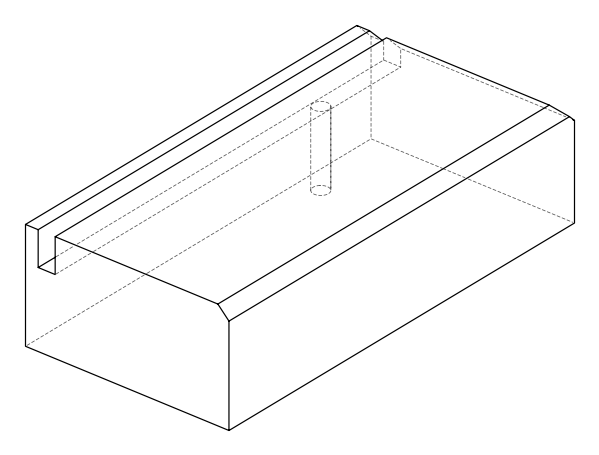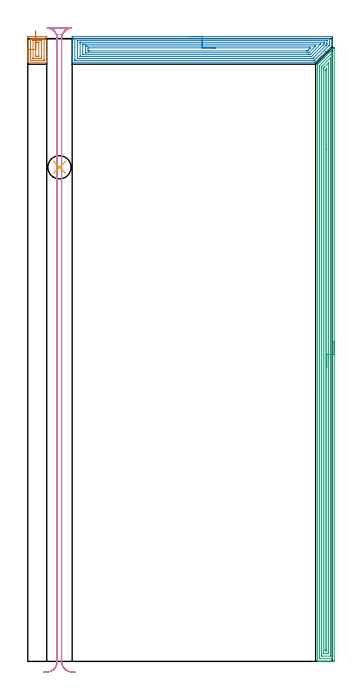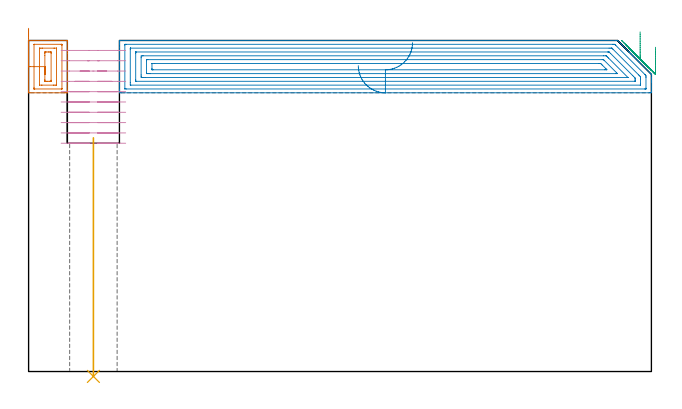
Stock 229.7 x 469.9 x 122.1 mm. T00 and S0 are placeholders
(PLAN: 5 operations, 2 tool changes, 51.3 min)
(1 AREA_MILL | FG_CHAMFER_SURFACE | UGT0205_001 | 1.1 min | 4120 mm3)
(2 AREA_MILL_1 | FG_CHAMFER_SURFACE_1 | UGT0205_001 | 11.12 min | 37946 mm3)
(3 AREA_MILL_2 | FG_CHAMFER_SURFACE_2 | UGT0205_001 | 18.51 min | 35525 mm3)
(4 MILL_RECTANGULAR_SLOT | SLOT_RECTANGULAR | NXT0201_012 | Follow Part, ap 4, ae 75% | 20.19 min | 339099 mm3)
(5 INDEXABLE_INSERT_DRILL_THROUGH_HOLE_FROM_SOLID | STEP1HOLE | NXT0302_006 | 0.36 min | 20193 mm3)
(TOOL UGT0205_001 | Chamfer Mill 20 x 3 x 45 deg. | D20 FL50 Z2)
(TOOL NXT0201_012 | ENDMILL 16mm [2P460-1600-NA 1630] | D16 FL38 Z6)
(TOOL NXT0302_006 | Index. Insert Drill 17.5mm [880-D1750L25-05] | D17.5 PA176 FL88 Z2)
(OP 1 AREA_MILL)
G17 G21 G94 G90
T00 M6
G54
G17 G0 G90 X0. Y461.75 S1061 M3
G43 Z132.1 H0
Z126.588
G94 G1 Y461.161 Z125.945 F250.
Y460.629 Z125.253
Y460.161 Z124.517
Y459.758 Z123.743
Y459.424 Z122.937
Y459.162 Z122.105
Y458.973 Z121.253
Y458.859 Z120.389
Y458.821 Z119.517
Y458.859 Z118.645
Y458.973 Z117.78
Y459.162 Z116.929
Y459.424 Z116.097
Y459.758 Z115.291
Y460.161 Z114.517
Y460.63 Z113.781
Y461.161 Z113.089
Y461.75 Z112.446
Y470.607 Z103.589
X0.004 Y470.981 Z103.215
X0.009 Y471.391 Z102.805
X0.092 Y471.394 Z102.803
X0.509 Y471.4 Z102.8
X13.369
X13.791 Y471.399 Z102.801
X14.208 Y471.394 Z102.803
X14.291 Y471.391 Z102.805
X14.296 Y470.981 Z103.215
X14.3 Y470.476 Z103.72
Y456.922 Z117.272
Y456.166 Z118.032
Y456.036 Z118.162
X14.299 Y452.222 Z121.976
X14.29 Y452.105 Z122.093
X14.234 Y452.1 Z122.1
X0.066
X0.01 Y452.105 Z122.093
X0. Y452.224 Z121.974
Y456.166 Z118.032
Y456.915 Z117.279
Y461.75 Z112.446
X0.509 Y461.752 Z112.448
X2. Y461.75 Z112.45
Y469.5 Z104.7
X2.004 Y469.778 Z104.422
X2.01 Y469.962 Z104.238
X2.013 Y469.98 Z104.22
X2.017 Y469.982 Z104.218
X2.039 Y469.984 Z104.216
X2.087 Y469.985 Z104.215
X2.28 Y469.986 Z104.214
X12.138
X12.228 Y469.984 Z104.216
X12.272 Y469.981 Z104.219
X12.288 Y469.979 Z104.221
X12.291 Y469.969 Z104.231
X12.296 Y469.928 Z104.272
X12.299 Y469.825 Z104.375
X12.3 Y454. Z120.2
X12.296 Y453.722 Z120.478
X12.29 Y453.538 Z120.662
X12.287 Y453.52 Z120.68
X12.283 Y453.518 Z120.682
X12.26 Y453.516 Z120.684
X12.213 Y453.515 Z120.685
X12.02 Y453.514 Z120.686
X2.162
X2.072 Y453.516 Z120.684
X2.028 Y453.519 Z120.681
X2.012 Y453.521 Z120.679
X2.009 Y453.531 Z120.669
X2.004 Y453.572 Z120.628
X2.001 Y453.675 Z120.525
X2. Y461.75 Z112.45
X4.
Y468.393 Z105.807
X4.003 Y468.444 Z105.756
X4.01 Y468.544 Z105.656
X4.016 Y468.566 Z105.634
X4.024 Y468.568 Z105.632
X4.051 Y468.569 Z105.631
X4.707 Y468.571 Z105.629
X4.936 Y468.572 Z105.628
X9.134
X9.364 Y468.571 Z105.629
X10.021 Y468.57 Z105.63
X10.249 Y468.567 Z105.634
X10.278 Y468.565 Z105.635
X10.29 Y468.558 Z105.642
X10.294 Y468.494 Z105.706
X10.299 Y468.394 Z105.806
X10.3 Y455.106 Z119.094
X10.297 Y455.056 Z119.144
X10.29 Y454.956 Z119.244
X10.284 Y454.934 Z119.266
X10.276 Y454.932 Z119.268
X10.249 Y454.931 Z119.269
X9.593 Y454.929 Z119.271
X9.364 Y454.928 Z119.272
X5.166
X4.936 Y454.929 Z119.271
X4.279 Y454.93 Z119.27
X4.051 Y454.933 Z119.267
X4.022 Y454.935 Z119.265
X4.01 Y454.942 Z119.258
X4.006 Y455.006 Z119.194
X4.001 Y455.106 Z119.094
X4. Y461.75 Z112.45
X6.
X6.001 Y466.585 Z107.615
X6.004 Y466.936 Z107.264
X6.008 Y467.111 Z107.089
X6.01 Y467.149 Z107.051
X6.05 Y467.152 Z107.048
X6.134 Y467.155 Z107.045
X6.707 Y467.157 Z107.043
X7.017
X7.593
X7.904 Y467.156 Z107.044
X8.248 Y467.152 Z107.048
X8.281 Y467.151 Z107.049
X8.29 Y467.109 Z107.091
X8.294 Y466.994 Z107.206
X8.299 Y466.763 Z107.437
Y456.915 Z117.285
X8.296 Y456.564 Z117.636
X8.292 Y456.389 Z117.811
X8.29 Y456.351 Z117.849
X8.25 Y456.348 Z117.852
X8.166 Y456.345 Z117.855
X7.593 Y456.343 Z117.857
X7.283
X6.707
X6.134 Y456.345 Z117.855
X6.05 Y456.348 Z117.852
X6.01 Y456.351 Z117.849
X6.008 Y456.389 Z117.811
X6.004 Y456.564 Z117.636
X6.001 Y456.915 Z117.285
X6. Y457.617 Z116.583
Y461.75 Z112.45
Y462.393 Z111.861
Y463.085 Z111.33
Y463.821 Z110.861
Y464.595 Z110.458
Y465.401 Z110.124
Y466.233 Z109.862
Y467.085 Z109.673
Y467.949 Z109.559
Y468.821 Z109.521
Y469.693 Z109.559
Y470.557 Z109.673
Y471.409 Z109.862
Y472.241 Z110.124
Y473.047 Z110.458
Y473.821 Z110.861
Y474.557 Z111.33
Y475.249 Z111.861
Y475.892 Z112.45
G0 Z132.1
M5
M2
(OP 2 AREA_MILL_1)
G17 G21 G94 G90
T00 M6
G54
G17 G0 G90 X121.6 Y471.4 S1061 M3
G43 Z132.1 H0
Z112.8
G94 G1 X121.638 Z111.928 F250.
X121.752 Z111.064
X121.941 Z110.212
X122.203 Z109.38
X122.537 Z108.574
X122.94 Z107.8
X123.408 Z107.064
X123.94 Z106.372
X124.529 Z105.729
X125.172 Z105.14
X125.864 Z104.608
X126.6 Z104.14
X127.374 Z103.737
X128.18 Z103.403
X129.012 Z103.141
X129.864 Z102.952
X130.728 Z102.838
X131.6 Z102.8
X229.07 Y471.399 Z102.801
X229.492 Y471.396 Z102.802
X229.69 Y471.392 Z102.805
X229.7 Y470.981 Z103.216
Y467.464 Z106.73
Y466.945 Z107.252
Y466.585 Z107.611
Y466.066 Z108.13
Y465.706 Z108.488
X229.699 Y464.632 Z109.566
X229.697 Y464.607 Z109.59
X229.694 Y464.6 Z109.598
X229.666 Y464.565 Z109.633
X229.489 Y464.387 Z109.809
X229.368 Y464.267 Z109.931
X229.116 Y464.016 Z110.184
X225.239 Y460.138 Z114.059
X225.195 Y460.094 Z114.105
X224.993 Y459.892 Z114.307
X224.946 Y459.845 Z114.352
X224.897 Y459.796 Z114.403
X224.705 Y459.604 Z114.595
X224.653 Y459.552 Z114.645
X224.599 Y459.498 Z114.7
X223.965 Y458.865 Z115.335
X223.775 Y458.673 Z115.523
X223.128 Y458.028 Z116.172
X222.896 Y457.794 Z116.402
X222.292 Y457.192 Z117.008
X222.214 Y457.114 Z117.085
X222.016 Y456.915 Z117.281
X221.455 Y456.355 Z117.845
X221.367 Y456.266 Z117.933
X221.137 Y456.036 Z118.16
X220.618 Y455.518 Z118.682
X220.258 Y455.156 Z119.04
X219.781 Y454.681 Z119.519
X219.379 Y454.277 Z119.919
X219.233 Y454.133 Z120.066
X218.944 Y453.844 Z120.356
X218.5 Y453.398 Z120.799
X218.004 Y452.904 Z121.296
X217.62 Y452.519 Z121.678
X217.445 Y452.345 Z121.855
X217.385 Y452.286 Z121.913
X217.195 Y452.101 Z122.086
X216.551 Y452.1 Z122.1
X33.683
X33.51 Y452.102 Z122.089
X33.502 Y452.27 Z121.923
X33.5 Y452.443 Z121.757
Y452.678 Z121.521
Y453.398 Z120.797
Y454.637 Z119.56
Y456.036 Z118.16
Y470.362 Z103.836
X33.505 Y470.981 Z103.217
X33.51 Y471.392 Z102.805
X33.708 Y471.396 Z102.802
X34.13 Y471.4 Z102.8
X131.6
Y469.986 Z104.214
X227.281 Y469.985 Z104.215
X227.401 Y469.984 Z104.216
X227.648 Y469.979 Z104.221
X227.691 Y469.969 Z104.231
X227.695 Y469.936 Z104.264
X227.697 Y469.901 Z104.299
X227.7 Y469.691 Z104.509
X227.699 Y465.706 Z108.494
X227.696 Y465.298 Z108.902
X227.69 Y465.063 Z109.137
X227.471 Y464.827 Z109.373
X227.379 Y464.731 Z109.469
X227.281 Y464.631 Z109.569
X216.551 Y453.901 Z120.299
X216.294 Y453.651 Z120.549
X216.199 Y453.561 Z120.639
X216.138 Y453.521 Z120.679
X215.538 Y453.514 Z120.686
X35.919 Y453.515 Z120.685
X35.799 Y453.516 Z120.684
X35.552 Y453.521 Z120.679
X35.509 Y453.531 Z120.669
X35.505 Y453.564 Z120.636
X35.503 Y453.599 Z120.601
X35.5 Y453.809 Z120.391
X35.501 Y469.771 Z104.429
X35.505 Y469.881 Z104.319
X35.51 Y469.953 Z104.247
X35.515 Y469.979 Z104.221
X36.037 Y469.986 Z104.214
X131.6
Y468.572 Z105.628
X225.57 Y468.571 Z105.629
X225.632 Y468.57 Z105.63
X225.672 Y468.567 Z105.633
X225.688 Y468.565 Z105.635
X225.69 Y468.546 Z105.654
X225.697 Y468.344 Z105.856
X225.699 Y468.14 Z106.06
X225.7 Y466.382 Z107.818
X225.695 Y465.706 Z108.494
X225.694 Y465.509 Z108.691
X225.493 Y465.296 Z108.904
X225.258 Y465.058 Z109.142
X225.028 Y464.827 Z109.373
X215.505 Y455.305 Z118.895
X215.355 Y455.156 Z119.044
X215.155 Y454.964 Z119.236
X215.126 Y454.937 Z119.263
X215.071 Y454.933 Z119.267
X214.992 Y454.93 Z119.27
X214.762 Y454.929 Z119.271
X214.1 Y454.928 Z119.272
X37.63 Y454.929 Z119.271
X37.568 Y454.93 Z119.27
X37.528 Y454.933 Z119.267
X37.512 Y454.935 Z119.265
X37.51 Y454.954 Z119.246
X37.503 Y455.156 Z119.044
X37.501 Y455.359 Z118.841
X37.5 Y467.668 Z106.532
X37.503 Y468.344 Z105.856
X37.507 Y468.54 Z105.66
X37.513 Y468.565 Z105.635
X37.534 Y468.567 Z105.633
X37.591 Y468.569 Z105.631
X37.707 Y468.571 Z105.629
X131.6 Y468.572 Z105.628
Y467.157 Z107.043
X223.552
X223.635 Y467.155 Z107.045
X223.673 Y467.153 Z107.047
X223.69 Y467.151 Z107.049
X223.692 Y467.13 Z107.07
X223.696 Y467.022 Z107.178
X223.7 Y466.59 Z107.61
X223.69 Y466.148 Z108.052
X223.679 Y465.94 Z108.26
X223.577 Y465.832 Z108.368
X223.455 Y465.706 Z108.494
X223.136 Y465.385 Z108.815
X222.81 Y465.059 Z109.141
X214.666 Y456.915 Z117.285
X214.267 Y456.523 Z117.677
X214.129 Y456.39 Z117.81
X214.081 Y456.35 Z117.85
X214.013 Y456.347 Z117.853
X213.868 Y456.345 Z117.855
X213.555 Y456.343 Z117.857
X39.648
X39.565 Y456.345 Z117.855
X39.527 Y456.347 Z117.853
X39.51 Y456.349 Z117.851
X39.508 Y456.37 Z117.83
X39.504 Y456.478 Z117.722
X39.5 Y456.91 Z117.29
Y466.581 Z107.619
X39.506 Y467.023 Z107.177
X39.51 Y467.131 Z107.069
X39.512 Y467.151 Z107.049
X39.544 Y467.153 Z107.047
X39.614 Y467.155 Z107.045
X39.808 Y467.157 Z107.043
X131.6
Y465.743 Z108.457
X221. Y465.742 Z108.458
X221.022 Y465.74 Z108.46
X221.025 Y465.738 Z108.462
Y465.732 Z108.468
X221.022 Y465.721 Z108.479
X213.868 Y458.566 Z115.634
X213.476 Y458.179 Z116.021
X213.084 Y457.794 Z116.406
X213.044 Y457.763 Z116.437
X213.009 Y457.76 Z116.44
X212.974 Y457.759 Z116.441
X212.117 Y457.757 Z116.443
X42.178 Y457.758 Z116.442
X42.142 Y457.759 Z116.441
X41.51 Y457.794 Z116.406
X41.501 Y458.459 Z115.741
Y464.827 Z109.373
X41.504 Y465.49 Z108.71
X41.51 Y465.706 Z108.494
X42.143 Y465.741 Z108.459
X42.178 Y465.742 Z108.458
X43.035 Y465.743 Z108.457
X131.6
Y464.329 Z109.871
X216.551 Y464.328 Z109.872
X217.061 Y464.325 Z109.875
X217.108 Y464.322 Z109.878
X217.155 Y464.314 Z109.886
X217.115 Y464.272 Z109.928
X216.799 Y463.948 Z110.252
X212.404 Y459.552 Z114.648
X212.242 Y459.392 Z114.808
X212.08 Y459.235 Z114.965
X212.011 Y459.178 Z115.022
X211.953 Y459.176 Z115.024
X211.826 Y459.173 Z115.027
X211.573 Y459.171 Z115.029
X43.967 Y459.172 Z115.028
X43.579 Y459.174 Z115.026
X43.529 Y459.176 Z115.024
X43.51 Y459.179 Z115.021
X43.508 Y459.196 Z115.004
X43.503 Y459.277 Z114.923
X43.501 Y459.399 Z114.801
X43.5 Y459.552 Z114.648
X43.501 Y463.948 Z110.252
X43.503 Y464.177 Z110.023
X43.507 Y464.291 Z109.909
X43.51 Y464.316 Z109.884
X43.527 Y464.322 Z109.878
X43.583 Y464.325 Z109.875
X43.967 Y464.328 Z109.872
X44.473 Y464.329 Z109.871
X44.861
X131.6
Y462.915 Z111.285
X212.502 Y462.914 Z111.286
X212.974 Y462.912 Z111.288
X213.137 Y462.908 Z111.292
X213.292 Y462.9 Z111.3
X213.222 Y462.825 Z111.375
X213.136 Y462.735 Z111.465
X212.974 Y462.571 Z111.629
X212.782 Y462.379 Z111.821
X211.713 Y461.31 Z112.89
X211.451 Y461.049 Z113.151
X211.185 Y460.785 Z113.415
X211.002 Y460.611 Z113.589
X210.978 Y460.592 Z113.608
X210.936 Y460.59 Z113.61
X210.844 Y460.587 Z113.613
X210.66 Y460.586 Z113.614
X210.291 Y460.585 Z113.615
X46.492 Y460.586 Z113.614
X45.755 Y460.589 Z113.611
X45.591 Y460.592 Z113.608
X45.509 Y460.599 Z113.601
X45.507 Y460.62 Z113.58
X45.502 Y460.68 Z113.52
X45.5 Y462.44 Z111.76
X45.503 Y462.691 Z111.509
X45.508 Y462.858 Z111.342
X45.511 Y462.909 Z111.291
X45.526 Y462.91 Z111.29
X45.571 Y462.912 Z111.288
X45.755 Y462.914 Z111.286
X45.912 Y462.915 Z111.285
X131.6
X132.472 Z111.323
X133.336 Z111.437
X134.188 Z111.626
X135.02 Z111.888
X135.826 Z112.222
X136.6 Z112.625
X137.336 Z113.094
X138.028 Z113.625
X138.671 Z114.214
X139.26 Z114.857
X139.792 Z115.55
X140.26 Z116.285
X140.663 Z117.059
X140.997 Z117.865
X141.259 Z118.697
X141.448 Z119.549
X141.562 Z120.414
X141.6 Z121.285
G0 Z132.1
M5
M2
(OP 3 AREA_MILL_2)
G17 G21 G94 G90
T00 M6
G54
G17 G0 G90 X231.2 Y241.55 S1061 M3
G43 Z132.1 H0
Z119.6
G94 G1 Y241.512 Z118.728 F250.
Y241.398 Z117.863
Y241.209 Z117.012
Y240.947 Z116.18
Y240.613 Z115.374
Y240.21 Z114.6
Y239.741 Z113.864
Y239.21 Z113.172
Y238.621 Z112.529
Y237.978 Z111.94
Y237.286 Z111.408
Y236.55 Z110.94
Y235.776 Z110.537
Y234.97 Z110.203
Y234.138 Z109.941
Y233.286 Z109.752
Y232.422 Z109.638
Y231.55 Z109.6
Y1.008
X231.199 Y0.618 Z109.601
X231.195 Y0.12 Z109.603
X231.192 Y0.009 Z109.606
X230.701 Y0. Z110.096
X221.853 Z118.941
X221.308 Z119.489
X220.968 Z119.828
X220.423 Z120.373
X220.083 Z120.711
X219.404 Z121.395
X219.083 Z121.717
X218.721 Z122.069
X218.702 Y0.008 Z122.088
X218.7 Y0.171 Z122.1
Y450.422
X218.704 Y450.596 Z122.089
X218.726 Y450.629 Z122.068
X218.968 Y450.868 Z121.831
X219.004 Y450.904 Z121.796
X219.641 Y451.543 Z121.155
X219.862 Y451.762 Z120.938
X220.526 Y452.428 Z120.27
X220.724 Y452.624 Z120.076
X220.755 Y452.655 Z120.045
X221.411 Y453.312 Z119.386
X221.585 Y453.485 Z119.215
X221.648 Y453.548 Z119.152
X222.296 Y454.197 Z118.501
X222.445 Y454.345 Z118.355
X222.542 Y454.442 Z118.258
X222.738 Y454.639 Z118.06
X222.838 Y454.739 Z117.959
X223.18 Y455.082 Z117.617
X223.305 Y455.205 Z117.495
X223.435 Y455.335 Z117.365
X223.623 Y455.524 Z117.175
X223.731 Y455.633 Z117.066
X224.328 Y456.228 Z116.471
X224.508 Y456.409 Z116.29
X224.625 Y456.526 Z116.172
X225.221 Y457.122 Z115.578
X225.392 Y457.294 Z115.405
X226.115 Y458.015 Z114.684
X226.277 Y458.179 Z114.52
X227.008 Y458.908 Z113.791
X227.162 Y459.064 Z113.635
X227.603 Y459.503 Z113.197
X227.901 Y459.802 Z112.898
X228.047 Y459.949 Z112.75
X228.466 Y460.366 Z112.334
X228.489 Y460.389 Z112.311
X228.795 Y460.695 Z112.004
X228.932 Y460.833 Z111.865
X229.326 Y461.226 Z111.474
X229.425 Y461.325 Z111.375
X229.688 Y461.588 Z111.111
X229.817 Y461.718 Z110.98
X230.187 Y462.087 Z110.613
X230.336 Y462.236 Z110.464
X230.581 Y462.482 Z110.217
X230.701 Y462.603 Z110.095
X231.047 Y462.947 Z109.753
X231.144 Y463.044 Z109.656
X231.18 Y463.077 Z109.62
X231.195 Y463.083 Z109.604
X231.2 Y463.077 Z109.6
Y231.55
X229.786 Z111.014
Y2.189
X229.785 Y2.081 Z111.015
X229.782 Y2.028 Z111.018
X229.78 Y2.01 Z111.02
X229.733 Y2.007 Z111.067
X229.332 Y2.001 Z111.468
X220.484 Z120.316
X220.24 Y2.005 Z120.56
X220.13 Y2.01 Z120.67
X220.115 Y2.373 Z120.685
Y2.405
X220.114 Y449.082 Z120.686
X220.12 Y449.512 Z120.68
X220.122 Y449.561 Z120.678
X220.151 Y449.595 Z120.649
X220.208 Y449.657 Z120.592
X228.749 Y458.199 Z112.051
X229.55 Y459.001 Z111.25
X229.639 Y459.088 Z111.161
X229.737 Y459.181 Z111.063
X229.771 Y459.21 Z111.029
X229.785 Y458.941 Z111.015
Y458.908
X229.786 Y231.55 Z111.014
X228.372 Z112.428
X228.371 Y4.757 Z112.429
X228.369 Y4.192 Z112.431
X228.366 Y4.029 Z112.434
X228.365 Y4.015 Z112.435
X228.349 Y4.01 Z112.451
X228.3 Y4.004 Z112.5
X228.236 Y4.001 Z112.564
X222.042 Y4. Z118.758
X221.853 Y4.002 Z118.947
X221.664 Y4.006 Z119.136
X221.543 Y4.01 Z119.257
X221.535 Y4.083 Z119.265
X221.533 Y4.192 Z119.267
X221.53 Y4.518 Z119.27
X221.529 Y5.085 Z119.271
X221.528 Y5.413 Z119.272
X221.529 Y447.622 Z119.271
X221.532 Y448.188 Z119.268
X221.535 Y448.51 Z119.265
X221.853 Y448.848 Z118.947
X221.967 Y448.966 Z118.833
X222.081 Y449.082 Z118.719
X228.336 Y455.335 Z112.464
X228.349 Y455.345 Z112.451
X228.358 Y455.349 Z112.442
X228.365 Y455.335 Z112.435
X228.369 Y455.132 Z112.431
X228.371 Y455.008 Z112.429
X228.372 Y447.159 Z112.428
Y231.55
X226.957 Z113.843
Y6.186
X226.954 Y6.087 Z113.846
X226.951 Y6.029 Z113.849
X226.946 Y6.01 Z113.854
X226.924 Y6.008 Z113.876
X226.709 Y6.003 Z114.091
X226.277 Y6. Z114.523
X223.623 Z117.177
X223.186 Y6.002 Z117.614
X222.979 Y6.007 Z117.821
X222.956 Y6.01 Z117.844
X222.949 Y6.02 Z117.851
X222.946 Y6.057 Z117.854
X222.944 Y6.114 Z117.856
X222.943 Y6.665 Z117.857
Y446.401
X222.944 Y447.087 Z117.856
X222.946 Y447.295 Z117.854
X222.95 Y447.464 Z117.85
X222.96 Y447.5 Z117.84
X222.987 Y447.532 Z117.813
X223.039 Y447.588 Z117.761
X223.63 Y448.181 Z117.17
X226.742 Y451.292 Z114.058
X226.811 Y451.358 Z113.989
X226.894 Y451.433 Z113.906
X226.951 Y451.476 Z113.849
X226.953 Y451.383 Z113.847
X226.957 Y451.076 Z113.843
Y231.55
X225.543 Z115.257
Y8.506
X225.542 Y8.354 Z115.258
X225.536 Y8.051 Z115.264
X225.529 Y8.009 Z115.271
X225.514 Y8.005 Z115.286
X225.474 Y8.001 Z115.326
X225.392 Y8. Z115.408
X225.16 Z115.64
X224.508 Y8.002 Z116.292
X224.415 Y8.005 Z116.385
X224.364 Y8.01 Z116.436
X224.36 Y8.202 Z116.44
X224.357 Y8.506 Z116.443
Y8.658
X224.358 Y445.66 Z116.442
X224.364 Y446.401 Z116.436
X224.376 Y446.466 Z116.424
X224.407 Y446.503 Z116.393
X224.508 Y446.608 Z116.292
X225.293 Y447.395 Z115.507
X225.392 Y447.492 Z115.408
X225.494 Y447.584 Z115.306
X225.537 Y447.614 Z115.263
X225.54 Y447.548 Z115.26
X225.542 Y447.447 Z115.258
X225.543 Y386.507 Z115.257
Y231.55
Y230.678 Z115.295
Y229.813 Z115.409
Y228.962 Z115.598
Y228.13 Z115.86
Y227.324 Z116.194
Y226.55 Z116.597
Y225.814 Z117.065
Y225.122 Z117.596
Y224.479 Z118.186
Y223.89 Z118.829
Y223.358 Z119.521
Y222.89 Z120.257
Y222.487 Z121.031
Y222.153 Z121.837
Y221.891 Z122.669
Y221.702 Z123.52
Y221.588 Z124.385
Y221.55 Z125.257
G0 Z132.1
M5
M2
(OP 4 MILL_RECTANGULAR_SLOT)
G17 G21 G94 G90
T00 M6
G54
G17 G0 G90 X35.797 Y-8.23 S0 M3
G43 Z132.235 H1
Z118.431
G94 G1 X32.808 Y-7.97 F250.
G2 X25.5 Y0. R8. F500.
G1 Y469.205
G3 X22.3 Y469.205 R8.
G1 Y0.
G2 X14.992 Y-7.97 R8.
G1 X12.003 Y-8.23 F250.
G0 X35.797 Z114.628
G1 X32.808 Y-7.97
G2 X25.5 Y0. R8. F500.
G1 Y469.9
G2 X26.072 Y472.87 R8.
G3 X21.728 Y472.869 R8.
G2 X22.3 Y469.9 R8.
G1 Y0.
G2 X14.992 Y-7.97 R8.
G1 X12.003 Y-8.23 F250.
G0 X35.797 Z110.824
G1 X32.808 Y-7.97
G2 X25.5 Y0. R8. F500.
G1 Y469.9
G2 X28.785 Y476.363 R8.
G3 X24.09 Y477.9 R8.
G1 X23.712
G3 X19.016 Y476.362 R8.
G2 X22.3 Y469.9 R8.
G1 Y0.
G2 X14.992 Y-7.97 R8.
G1 X12.003 Y-8.23 F250.
G0 X35.797 Z107.021
G1 X32.808 Y-7.97
G2 X25.5 Y0. R8. F500.
G1 Y469.9
G2 X30.673 Y477.384 R8.
G1 X30.684 Y477.412
G3 X27.953 Y477.9 R8.
G1 X19.85
G3 X17.117 Y477.412 R8.
G1 X17.128 Y477.384
G2 X22.3 Y469.9 R8.
G1 Y0.
G2 X14.992 Y-7.97 R8.
G1 X12.003 Y-8.23 F250.
G0 X35.797 Z103.217
G1 X32.808 Y-7.97
G2 X25.5 Y0. R8. F500.
G1 Y469.9
G2 X32.696 Y477.859 R8.
G1 X32.697 Y477.889
G3 X32.305 Y477.9 R8.
G1 X15.495
G3 X15.103 Y477.889 R8.
G1 X15.104 Y477.859
G2 X22.3 Y469.9 R8.
G1 Y0.
G2 X14.992 Y-7.97 R8.
G1 X12.003 Y-8.23 F250.
G0 X35.797 Z99.414
G1 X32.808 Y-7.97
G2 X25.5 Y0. R8. F500.
G1 Y469.9
G2 X33.1 Y477.89 R8.
G1 Y477.9
X14.7
Y477.89
G2 X22.3 Y469.9 R8.
G1 Y0.
G2 X14.992 Y-7.97 R8.
G1 X12.003 Y-8.23 F250.
G0 X35.797 Z95.61
G1 X32.808 Y-7.97
G2 X25.5 Y0. R8. F500.
G1 Y469.9
G2 X33.1 Y477.89 R8.
G1 Y477.9
X14.7
Y477.89
G2 X22.3 Y469.9 R8.
G1 Y0.
G2 X14.992 Y-7.97 R8.
G1 X12.003 Y-8.23 F250.
G0 X35.797 Z91.807
G1 X32.808 Y-7.97
G2 X25.5 Y0. R8. F500.
G1 Y469.9
G2 X33.1 Y477.89 R8.
G1 Y477.9
X14.7
Y477.89
G2 X22.3 Y469.9 R8.
G1 Y0.
G2 X14.992 Y-7.97 R8.
G1 X12.003 Y-8.23 F250.
G0 X35.797 Z88.003
G1 X32.808 Y-7.97
G2 X25.5 Y0. R8. F500.
G1 Y469.9
G2 X33.1 Y477.89 R8.
G1 Y477.9
X14.7
Y477.89
G2 X22.3 Y469.9 R8.
G1 Y0.
G2 X14.992 Y-7.97 R8.
G1 X12.003 Y-8.23 F250.
G0 X35.797 Z84.2
G1 X32.808 Y-7.97
G2 X25.5 Y0. R8. F500.
G1 Y469.9
G2 X33.1 Y477.89 R8.
G1 Y477.9
X14.7
Y477.89
G2 X22.3 Y469.9 R8.
G1 Y0.
G2 X14.992 Y-7.97 R8.
G1 X12.003 Y-8.23 F250.
G0 Z132.235
M5
M2
(OP 5 INDEXABLE_INSERT_DRILL_THROUGH_HOLE_FROM_SOLID)
G17 G21 G94 G90
T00 M6
G54
G17 G0 G90 X23.9 Y372.8 S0 M3
G43 Z132.1 H1
G94 G81 G98 Z-1.806 F250. R86.2
G80
M5
M2
